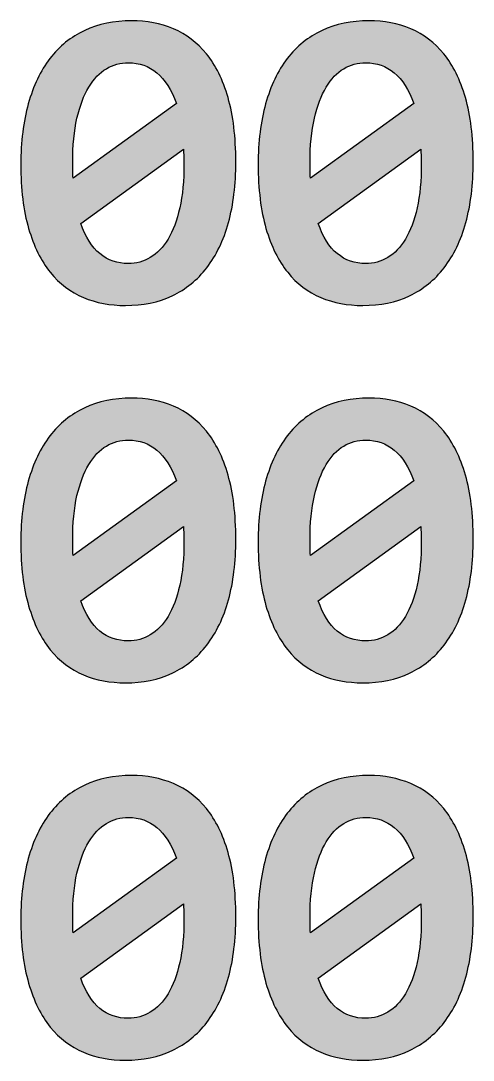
# Model space of a CAD drawing. Extents: x 264 to 349, y -535 to -258.
# Drawn here: x 329.23 to 337.61, y -355.41 to -336.13 of the extents above; entities that cross this region are included whole.
import ezdxf

# ---------------------------------------------------------------- set-up
doc = ezdxf.new("R2010")
doc.units = 0
doc.header["$MEASUREMENT"] = 0
doc.layers.add('LAYER_1', color=7, linetype='CONTINUOUS')

# ---------------------------------------------------------------- blocks, each defined once
blk = doc.blocks.new('BLOCK_6')
at = {"layer": 'LAYER_1'}
h = blk.add_hatch(color=7, dxfattribs=at)
h.dxf.hatch_style = 2
edge = h.paths.add_edge_path()
edge.add_spline(control_points=[(333.212, -338.745), (333.212, -339.165), (333.167, -339.54), (333.076, -339.87), (332.984, -340.201), (332.851, -340.48), (332.675, -340.708), (332.5, -340.936), (332.285, -341.11), (332.033, -341.23), (331.78, -341.349), (331.491, -341.409), (331.166, -341.409), (330.884, -341.409), (330.625, -341.36), (330.388, -341.261), (330.151, -341.162), (329.947, -341.007), (329.775, -340.794), (329.603, -340.582), (329.469, -340.31), (329.373, -339.98), (329.276, -339.649), (329.228, -339.253), (329.228, -338.792), (329.228, -338.373), (329.274, -337.998), (329.367, -337.667), (329.459, -337.337), (329.593, -337.057), (329.767, -336.829), (329.941, -336.601), (330.156, -336.427), (330.412, -336.308), (330.667, -336.188), (330.956, -336.128), (331.279, -336.128), (331.56, -336.128), (331.819, -336.177), (332.056, -336.277), (332.293, -336.376), (332.497, -336.531), (332.667, -336.741), (332.838, -336.952), (332.972, -337.223), (333.068, -337.554), (333.164, -337.885), (333.212, -338.282), (333.212, -338.745)], knot_values=[0, 0, 0, 0, 1, 1, 1, 2, 2, 2, 3, 3, 3, 4, 4, 4, 5, 5, 5, 6, 6, 6, 7, 7, 7, 8, 8, 8, 9, 9, 9, 10, 10, 10, 11, 11, 11, 12, 12, 12, 13, 13, 13, 14, 14, 14, 15, 15, 15, 16, 16, 16, 16], degree=3, periodic=1)
edge = h.paths.add_edge_path()
edge.add_spline(control_points=[(330.189, -338.761), (330.189, -338.813), (330.189, -338.862), (330.189, -338.907), (330.189, -338.953), (330.191, -338.999), (330.197, -339.046), (330.197, -339.046), (332.111, -337.663), (332.111, -337.663), (332.02, -337.406), (331.899, -337.215), (331.75, -337.091), (331.6, -336.968), (331.423, -336.906), (331.22, -336.906), (331.074, -336.906), (330.939, -336.943), (330.814, -337.017), (330.689, -337.091), (330.58, -337.205), (330.488, -337.359), (330.396, -337.512), (330.322, -337.705), (330.269, -337.937), (330.216, -338.169), (330.189, -338.443), (330.189, -338.761)], knot_values=[0, 0, 0, 0, 1, 1, 1, 2, 2, 2, 3, 3, 3, 4, 4, 4, 5, 5, 5, 6, 6, 6, 7, 7, 7, 8, 8, 8, 9, 9, 9, 9], degree=3, periodic=1)
edge = h.paths.add_edge_path()
edge.add_spline(control_points=[(332.251, -338.777), (332.251, -338.732), (332.25, -338.687), (332.248, -338.642), (332.245, -338.596), (332.244, -338.552), (332.244, -338.511), (332.244, -338.511), (330.341, -339.886), (330.341, -339.886), (330.425, -340.138), (330.542, -340.326), (330.693, -340.448), (330.844, -340.571), (331.02, -340.632), (331.22, -340.632), (331.366, -340.632), (331.502, -340.594), (331.628, -340.519), (331.755, -340.443), (331.864, -340.329), (331.957, -340.177), (332.049, -340.025), (332.121, -339.832), (332.173, -339.599), (332.226, -339.366), (332.251, -339.092), (332.251, -338.777)], knot_values=[0, 0, 0, 0, 1, 1, 1, 2, 2, 2, 3, 3, 3, 4, 4, 4, 5, 5, 5, 6, 6, 6, 7, 7, 7, 8, 8, 8, 9, 9, 9, 9], degree=3, periodic=1)
h = blk.add_hatch(color=7, dxfattribs=at)
h.dxf.hatch_style = 2
edge = h.paths.add_edge_path()
edge.add_spline(control_points=[(337.61, -338.745), (337.61, -339.165), (337.565, -339.54), (337.474, -339.87), (337.383, -340.201), (337.249, -340.48), (337.073, -340.708), (336.897, -340.936), (336.684, -341.11), (336.431, -341.23), (336.179, -341.349), (335.89, -341.409), (335.564, -341.409), (335.283, -341.409), (335.023, -341.36), (334.787, -341.261), (334.55, -341.162), (334.345, -341.007), (334.173, -340.794), (334.001, -340.582), (333.867, -340.31), (333.771, -339.98), (333.675, -339.649), (333.626, -339.253), (333.626, -338.792), (333.626, -338.373), (333.673, -337.998), (333.765, -337.667), (333.857, -337.337), (333.991, -337.057), (334.166, -336.829), (334.34, -336.601), (334.555, -336.427), (334.81, -336.308), (335.065, -336.188), (335.354, -336.128), (335.677, -336.128), (335.958, -336.128), (336.218, -336.177), (336.454, -336.277), (336.691, -336.376), (336.896, -336.531), (337.065, -336.741), (337.236, -336.952), (337.37, -337.223), (337.466, -337.554), (337.562, -337.885), (337.61, -338.282), (337.61, -338.745)], knot_values=[0, 0, 0, 0, 1, 1, 1, 2, 2, 2, 3, 3, 3, 4, 4, 4, 5, 5, 5, 6, 6, 6, 7, 7, 7, 8, 8, 8, 9, 9, 9, 10, 10, 10, 11, 11, 11, 12, 12, 12, 13, 13, 13, 14, 14, 14, 15, 15, 15, 16, 16, 16, 16], degree=3, periodic=1)
edge = h.paths.add_edge_path()
edge.add_spline(control_points=[(334.587, -338.761), (334.587, -338.813), (334.587, -338.862), (334.587, -338.907), (334.587, -338.953), (334.59, -338.999), (334.595, -339.046), (334.595, -339.046), (336.509, -337.663), (336.509, -337.663), (336.418, -337.406), (336.298, -337.215), (336.148, -337.091), (335.998, -336.968), (335.822, -336.906), (335.619, -336.906), (335.473, -336.906), (335.337, -336.943), (335.212, -337.017), (335.087, -337.091), (334.979, -337.205), (334.886, -337.359), (334.794, -337.512), (334.721, -337.705), (334.667, -337.937), (334.614, -338.169), (334.587, -338.443), (334.587, -338.761)], knot_values=[0, 0, 0, 0, 1, 1, 1, 2, 2, 2, 3, 3, 3, 4, 4, 4, 5, 5, 5, 6, 6, 6, 7, 7, 7, 8, 8, 8, 9, 9, 9, 9], degree=3, periodic=1)
edge = h.paths.add_edge_path()
edge.add_spline(control_points=[(336.649, -338.777), (336.649, -338.732), (336.648, -338.687), (336.646, -338.642), (336.644, -338.596), (336.642, -338.552), (336.642, -338.511), (336.642, -338.511), (334.74, -339.886), (334.74, -339.886), (334.823, -340.138), (334.94, -340.326), (335.091, -340.448), (335.242, -340.571), (335.418, -340.632), (335.619, -340.632), (335.765, -340.632), (335.9, -340.594), (336.027, -340.519), (336.153, -340.443), (336.263, -340.329), (336.354, -340.177), (336.447, -340.025), (336.52, -339.832), (336.571, -339.599), (336.624, -339.366), (336.649, -339.092), (336.649, -338.777)], knot_values=[0, 0, 0, 0, 1, 1, 1, 2, 2, 2, 3, 3, 3, 4, 4, 4, 5, 5, 5, 6, 6, 6, 7, 7, 7, 8, 8, 8, 9, 9, 9, 9], degree=3, periodic=1)
h = blk.add_hatch(color=7, dxfattribs=at)
h.dxf.hatch_style = 2
edge = h.paths.add_edge_path()
edge.add_spline(control_points=[(333.212, -345.745), (333.212, -346.165), (333.167, -346.54), (333.076, -346.87), (332.984, -347.201), (332.851, -347.48), (332.675, -347.708), (332.5, -347.936), (332.285, -348.11), (332.033, -348.23), (331.78, -348.349), (331.491, -348.409), (331.166, -348.409), (330.884, -348.409), (330.625, -348.36), (330.388, -348.261), (330.151, -348.162), (329.947, -348.007), (329.775, -347.794), (329.603, -347.582), (329.469, -347.31), (329.373, -346.98), (329.276, -346.649), (329.228, -346.253), (329.228, -345.792), (329.228, -345.373), (329.274, -344.998), (329.367, -344.667), (329.459, -344.337), (329.593, -344.057), (329.767, -343.829), (329.941, -343.601), (330.156, -343.427), (330.412, -343.308), (330.667, -343.188), (330.956, -343.128), (331.279, -343.128), (331.56, -343.128), (331.819, -343.177), (332.056, -343.277), (332.293, -343.376), (332.497, -343.531), (332.667, -343.741), (332.838, -343.952), (332.972, -344.223), (333.068, -344.554), (333.164, -344.885), (333.212, -345.282), (333.212, -345.745)], knot_values=[0, 0, 0, 0, 1, 1, 1, 2, 2, 2, 3, 3, 3, 4, 4, 4, 5, 5, 5, 6, 6, 6, 7, 7, 7, 8, 8, 8, 9, 9, 9, 10, 10, 10, 11, 11, 11, 12, 12, 12, 13, 13, 13, 14, 14, 14, 15, 15, 15, 16, 16, 16, 16], degree=3, periodic=1)
edge = h.paths.add_edge_path()
edge.add_spline(control_points=[(330.189, -345.761), (330.189, -345.813), (330.189, -345.862), (330.189, -345.907), (330.189, -345.953), (330.191, -345.999), (330.197, -346.046), (330.197, -346.046), (332.111, -344.663), (332.111, -344.663), (332.02, -344.406), (331.899, -344.215), (331.75, -344.091), (331.6, -343.968), (331.423, -343.906), (331.22, -343.906), (331.074, -343.906), (330.939, -343.943), (330.814, -344.017), (330.689, -344.091), (330.58, -344.205), (330.488, -344.359), (330.396, -344.512), (330.322, -344.705), (330.269, -344.937), (330.216, -345.169), (330.189, -345.443), (330.189, -345.761)], knot_values=[0, 0, 0, 0, 1, 1, 1, 2, 2, 2, 3, 3, 3, 4, 4, 4, 5, 5, 5, 6, 6, 6, 7, 7, 7, 8, 8, 8, 9, 9, 9, 9], degree=3, periodic=1)
edge = h.paths.add_edge_path()
edge.add_spline(control_points=[(332.251, -345.777), (332.251, -345.732), (332.25, -345.687), (332.248, -345.642), (332.245, -345.596), (332.244, -345.552), (332.244, -345.511), (332.244, -345.511), (330.341, -346.886), (330.341, -346.886), (330.425, -347.138), (330.542, -347.326), (330.693, -347.448), (330.844, -347.571), (331.02, -347.632), (331.22, -347.632), (331.366, -347.632), (331.502, -347.594), (331.628, -347.519), (331.755, -347.443), (331.864, -347.329), (331.957, -347.177), (332.049, -347.025), (332.121, -346.832), (332.173, -346.599), (332.226, -346.366), (332.251, -346.092), (332.251, -345.777)], knot_values=[0, 0, 0, 0, 1, 1, 1, 2, 2, 2, 3, 3, 3, 4, 4, 4, 5, 5, 5, 6, 6, 6, 7, 7, 7, 8, 8, 8, 9, 9, 9, 9], degree=3, periodic=1)
h = blk.add_hatch(color=7, dxfattribs=at)
h.dxf.hatch_style = 2
edge = h.paths.add_edge_path()
edge.add_spline(control_points=[(337.61, -345.745), (337.61, -346.165), (337.565, -346.54), (337.474, -346.87), (337.383, -347.201), (337.249, -347.48), (337.073, -347.708), (336.897, -347.936), (336.684, -348.11), (336.431, -348.23), (336.179, -348.349), (335.89, -348.409), (335.564, -348.409), (335.283, -348.409), (335.023, -348.36), (334.787, -348.261), (334.55, -348.162), (334.345, -348.007), (334.173, -347.794), (334.001, -347.582), (333.867, -347.31), (333.771, -346.98), (333.675, -346.649), (333.626, -346.253), (333.626, -345.792), (333.626, -345.373), (333.673, -344.998), (333.765, -344.667), (333.857, -344.337), (333.991, -344.057), (334.166, -343.829), (334.34, -343.601), (334.555, -343.427), (334.81, -343.308), (335.065, -343.188), (335.354, -343.128), (335.677, -343.128), (335.958, -343.128), (336.218, -343.177), (336.454, -343.277), (336.691, -343.376), (336.896, -343.531), (337.065, -343.741), (337.236, -343.952), (337.37, -344.223), (337.466, -344.554), (337.562, -344.885), (337.61, -345.282), (337.61, -345.745)], knot_values=[0, 0, 0, 0, 1, 1, 1, 2, 2, 2, 3, 3, 3, 4, 4, 4, 5, 5, 5, 6, 6, 6, 7, 7, 7, 8, 8, 8, 9, 9, 9, 10, 10, 10, 11, 11, 11, 12, 12, 12, 13, 13, 13, 14, 14, 14, 15, 15, 15, 16, 16, 16, 16], degree=3, periodic=1)
edge = h.paths.add_edge_path()
edge.add_spline(control_points=[(334.587, -345.761), (334.587, -345.813), (334.587, -345.862), (334.587, -345.907), (334.587, -345.953), (334.59, -345.999), (334.595, -346.046), (334.595, -346.046), (336.509, -344.663), (336.509, -344.663), (336.418, -344.406), (336.298, -344.215), (336.148, -344.091), (335.998, -343.968), (335.822, -343.906), (335.619, -343.906), (335.473, -343.906), (335.337, -343.943), (335.212, -344.017), (335.087, -344.091), (334.979, -344.205), (334.886, -344.359), (334.794, -344.512), (334.721, -344.705), (334.667, -344.937), (334.614, -345.169), (334.587, -345.443), (334.587, -345.761)], knot_values=[0, 0, 0, 0, 1, 1, 1, 2, 2, 2, 3, 3, 3, 4, 4, 4, 5, 5, 5, 6, 6, 6, 7, 7, 7, 8, 8, 8, 9, 9, 9, 9], degree=3, periodic=1)
edge = h.paths.add_edge_path()
edge.add_spline(control_points=[(336.649, -345.777), (336.649, -345.732), (336.648, -345.687), (336.646, -345.642), (336.644, -345.596), (336.642, -345.552), (336.642, -345.511), (336.642, -345.511), (334.74, -346.886), (334.74, -346.886), (334.823, -347.138), (334.94, -347.326), (335.091, -347.448), (335.242, -347.571), (335.418, -347.632), (335.619, -347.632), (335.765, -347.632), (335.9, -347.594), (336.027, -347.519), (336.153, -347.443), (336.263, -347.329), (336.354, -347.177), (336.447, -347.025), (336.52, -346.832), (336.571, -346.599), (336.624, -346.366), (336.649, -346.092), (336.649, -345.777)], knot_values=[0, 0, 0, 0, 1, 1, 1, 2, 2, 2, 3, 3, 3, 4, 4, 4, 5, 5, 5, 6, 6, 6, 7, 7, 7, 8, 8, 8, 9, 9, 9, 9], degree=3, periodic=1)
h = blk.add_hatch(color=7, dxfattribs=at)
h.dxf.hatch_style = 2
edge = h.paths.add_edge_path()
edge.add_spline(control_points=[(333.212, -352.745), (333.212, -353.165), (333.167, -353.54), (333.076, -353.87), (332.984, -354.201), (332.851, -354.48), (332.675, -354.708), (332.5, -354.936), (332.285, -355.11), (332.033, -355.23), (331.78, -355.349), (331.491, -355.409), (331.166, -355.409), (330.884, -355.409), (330.625, -355.36), (330.388, -355.261), (330.151, -355.162), (329.947, -355.007), (329.775, -354.794), (329.603, -354.582), (329.469, -354.31), (329.373, -353.98), (329.276, -353.649), (329.228, -353.253), (329.228, -352.792), (329.228, -352.373), (329.274, -351.998), (329.367, -351.667), (329.459, -351.337), (329.593, -351.057), (329.767, -350.829), (329.941, -350.601), (330.156, -350.427), (330.412, -350.308), (330.667, -350.188), (330.956, -350.128), (331.279, -350.128), (331.56, -350.128), (331.819, -350.177), (332.056, -350.277), (332.293, -350.376), (332.497, -350.531), (332.667, -350.741), (332.838, -350.952), (332.972, -351.223), (333.068, -351.554), (333.164, -351.885), (333.212, -352.282), (333.212, -352.745)], knot_values=[0, 0, 0, 0, 1, 1, 1, 2, 2, 2, 3, 3, 3, 4, 4, 4, 5, 5, 5, 6, 6, 6, 7, 7, 7, 8, 8, 8, 9, 9, 9, 10, 10, 10, 11, 11, 11, 12, 12, 12, 13, 13, 13, 14, 14, 14, 15, 15, 15, 16, 16, 16, 16], degree=3, periodic=1)
edge = h.paths.add_edge_path()
edge.add_spline(control_points=[(330.189, -352.761), (330.189, -352.813), (330.189, -352.862), (330.189, -352.907), (330.189, -352.953), (330.191, -352.999), (330.197, -353.046), (330.197, -353.046), (332.111, -351.663), (332.111, -351.663), (332.02, -351.406), (331.899, -351.215), (331.75, -351.091), (331.6, -350.968), (331.423, -350.906), (331.22, -350.906), (331.074, -350.906), (330.939, -350.943), (330.814, -351.017), (330.689, -351.091), (330.58, -351.205), (330.488, -351.359), (330.396, -351.512), (330.322, -351.705), (330.269, -351.937), (330.216, -352.169), (330.189, -352.443), (330.189, -352.761)], knot_values=[0, 0, 0, 0, 1, 1, 1, 2, 2, 2, 3, 3, 3, 4, 4, 4, 5, 5, 5, 6, 6, 6, 7, 7, 7, 8, 8, 8, 9, 9, 9, 9], degree=3, periodic=1)
edge = h.paths.add_edge_path()
edge.add_spline(control_points=[(332.251, -352.777), (332.251, -352.732), (332.25, -352.687), (332.248, -352.642), (332.245, -352.596), (332.244, -352.552), (332.244, -352.511), (332.244, -352.511), (330.341, -353.886), (330.341, -353.886), (330.425, -354.138), (330.542, -354.326), (330.693, -354.448), (330.844, -354.571), (331.02, -354.632), (331.22, -354.632), (331.366, -354.632), (331.502, -354.594), (331.628, -354.519), (331.755, -354.443), (331.864, -354.329), (331.957, -354.177), (332.049, -354.025), (332.121, -353.832), (332.173, -353.599), (332.226, -353.366), (332.251, -353.092), (332.251, -352.777)], knot_values=[0, 0, 0, 0, 1, 1, 1, 2, 2, 2, 3, 3, 3, 4, 4, 4, 5, 5, 5, 6, 6, 6, 7, 7, 7, 8, 8, 8, 9, 9, 9, 9], degree=3, periodic=1)
h = blk.add_hatch(color=7, dxfattribs=at)
h.dxf.hatch_style = 2
edge = h.paths.add_edge_path()
edge.add_spline(control_points=[(337.61, -352.745), (337.61, -353.165), (337.565, -353.54), (337.474, -353.87), (337.383, -354.201), (337.249, -354.48), (337.073, -354.708), (336.897, -354.936), (336.684, -355.11), (336.431, -355.23), (336.179, -355.349), (335.89, -355.409), (335.564, -355.409), (335.283, -355.409), (335.023, -355.36), (334.787, -355.261), (334.55, -355.162), (334.345, -355.007), (334.173, -354.794), (334.001, -354.582), (333.867, -354.31), (333.771, -353.98), (333.675, -353.649), (333.626, -353.253), (333.626, -352.792), (333.626, -352.373), (333.673, -351.998), (333.765, -351.667), (333.857, -351.337), (333.991, -351.057), (334.166, -350.829), (334.34, -350.601), (334.555, -350.427), (334.81, -350.308), (335.065, -350.188), (335.354, -350.128), (335.677, -350.128), (335.958, -350.128), (336.218, -350.177), (336.454, -350.277), (336.691, -350.376), (336.896, -350.531), (337.065, -350.741), (337.236, -350.952), (337.37, -351.223), (337.466, -351.554), (337.562, -351.885), (337.61, -352.282), (337.61, -352.745)], knot_values=[0, 0, 0, 0, 1, 1, 1, 2, 2, 2, 3, 3, 3, 4, 4, 4, 5, 5, 5, 6, 6, 6, 7, 7, 7, 8, 8, 8, 9, 9, 9, 10, 10, 10, 11, 11, 11, 12, 12, 12, 13, 13, 13, 14, 14, 14, 15, 15, 15, 16, 16, 16, 16], degree=3, periodic=1)
edge = h.paths.add_edge_path()
edge.add_spline(control_points=[(334.587, -352.761), (334.587, -352.813), (334.587, -352.862), (334.587, -352.907), (334.587, -352.953), (334.59, -352.999), (334.595, -353.046), (334.595, -353.046), (336.509, -351.663), (336.509, -351.663), (336.418, -351.406), (336.298, -351.215), (336.148, -351.091), (335.998, -350.968), (335.822, -350.906), (335.619, -350.906), (335.473, -350.906), (335.337, -350.943), (335.212, -351.017), (335.087, -351.091), (334.979, -351.205), (334.886, -351.359), (334.794, -351.512), (334.721, -351.705), (334.667, -351.937), (334.614, -352.169), (334.587, -352.443), (334.587, -352.761)], knot_values=[0, 0, 0, 0, 1, 1, 1, 2, 2, 2, 3, 3, 3, 4, 4, 4, 5, 5, 5, 6, 6, 6, 7, 7, 7, 8, 8, 8, 9, 9, 9, 9], degree=3, periodic=1)
edge = h.paths.add_edge_path()
edge.add_spline(control_points=[(336.649, -352.777), (336.649, -352.732), (336.648, -352.687), (336.646, -352.642), (336.644, -352.596), (336.642, -352.552), (336.642, -352.511), (336.642, -352.511), (334.74, -353.886), (334.74, -353.886), (334.823, -354.138), (334.94, -354.326), (335.091, -354.448), (335.242, -354.571), (335.418, -354.632), (335.619, -354.632), (335.765, -354.632), (335.9, -354.594), (336.027, -354.519), (336.153, -354.443), (336.263, -354.329), (336.354, -354.177), (336.447, -354.025), (336.52, -353.832), (336.571, -353.599), (336.624, -353.366), (336.649, -353.092), (336.649, -352.777)], knot_values=[0, 0, 0, 0, 1, 1, 1, 2, 2, 2, 3, 3, 3, 4, 4, 4, 5, 5, 5, 6, 6, 6, 7, 7, 7, 8, 8, 8, 9, 9, 9, 9], degree=3, periodic=1)
for points, knots in [([(333.212, -338.745), (333.212, -339.165), (333.167, -339.54), (333.076, -339.87), (332.984, -340.201), (332.851, -340.48), (332.675, -340.708), (332.5, -340.936), (332.285, -341.11), (332.033, -341.23), (331.78, -341.349), (331.491, -341.409), (331.166, -341.409), (330.884, -341.409), (330.625, -341.36), (330.388, -341.261), (330.151, -341.162), (329.947, -341.007), (329.775, -340.794), (329.603, -340.582), (329.469, -340.31), (329.373, -339.98), (329.276, -339.649), (329.228, -339.253), (329.228, -338.792), (329.228, -338.373), (329.274, -337.998), (329.367, -337.667), (329.459, -337.337), (329.593, -337.057), (329.767, -336.829), (329.941, -336.601), (330.156, -336.427), (330.412, -336.308), (330.667, -336.188), (330.956, -336.128), (331.279, -336.128), (331.56, -336.128), (331.819, -336.177), (332.056, -336.277), (332.293, -336.376), (332.497, -336.531), (332.667, -336.741), (332.838, -336.952), (332.972, -337.223), (333.068, -337.554), (333.164, -337.885), (333.212, -338.282), (333.212, -338.745)], [0, 0, 0, 0, 1, 1, 1, 2, 2, 2, 3, 3, 3, 4, 4, 4, 5, 5, 5, 6, 6, 6, 7, 7, 7, 8, 8, 8, 9, 9, 9, 10, 10, 10, 11, 11, 11, 12, 12, 12, 13, 13, 13, 14, 14, 14, 15, 15, 15, 16, 16, 16, 16]), ([(337.61, -338.745), (337.61, -339.165), (337.565, -339.54), (337.474, -339.87), (337.383, -340.201), (337.249, -340.48), (337.073, -340.708), (336.897, -340.936), (336.684, -341.11), (336.431, -341.23), (336.179, -341.349), (335.89, -341.409), (335.564, -341.409), (335.283, -341.409), (335.023, -341.36), (334.787, -341.261), (334.55, -341.162), (334.345, -341.007), (334.173, -340.794), (334.001, -340.582), (333.867, -340.31), (333.771, -339.98), (333.675, -339.649), (333.626, -339.253), (333.626, -338.792), (333.626, -338.373), (333.673, -337.998), (333.765, -337.667), (333.857, -337.337), (333.991, -337.057), (334.166, -336.829), (334.34, -336.601), (334.555, -336.427), (334.81, -336.308), (335.065, -336.188), (335.354, -336.128), (335.677, -336.128), (335.958, -336.128), (336.218, -336.177), (336.454, -336.277), (336.691, -336.376), (336.896, -336.531), (337.065, -336.741), (337.236, -336.952), (337.37, -337.223), (337.466, -337.554), (337.562, -337.885), (337.61, -338.282), (337.61, -338.745)], [0, 0, 0, 0, 1, 1, 1, 2, 2, 2, 3, 3, 3, 4, 4, 4, 5, 5, 5, 6, 6, 6, 7, 7, 7, 8, 8, 8, 9, 9, 9, 10, 10, 10, 11, 11, 11, 12, 12, 12, 13, 13, 13, 14, 14, 14, 15, 15, 15, 16, 16, 16, 16]), ([(330.189, -338.761), (330.189, -338.813), (330.189, -338.862), (330.189, -338.907), (330.189, -338.953), (330.191, -338.999), (330.197, -339.046), (330.197, -339.046), (332.111, -337.663), (332.111, -337.663), (332.02, -337.406), (331.899, -337.215), (331.75, -337.091), (331.6, -336.968), (331.423, -336.906), (331.22, -336.906), (331.074, -336.906), (330.939, -336.943), (330.814, -337.017), (330.689, -337.091), (330.58, -337.205), (330.488, -337.359), (330.396, -337.512), (330.322, -337.705), (330.269, -337.937), (330.216, -338.169), (330.189, -338.443), (330.189, -338.761)], [0, 0, 0, 0, 1, 1, 1, 2, 2, 2, 3, 3, 3, 4, 4, 4, 5, 5, 5, 6, 6, 6, 7, 7, 7, 8, 8, 8, 9, 9, 9, 9]), ([(334.587, -338.761), (334.587, -338.813), (334.587, -338.862), (334.587, -338.907), (334.587, -338.953), (334.59, -338.999), (334.595, -339.046), (334.595, -339.046), (336.509, -337.663), (336.509, -337.663), (336.418, -337.406), (336.298, -337.215), (336.148, -337.091), (335.998, -336.968), (335.822, -336.906), (335.619, -336.906), (335.473, -336.906), (335.337, -336.943), (335.212, -337.017), (335.087, -337.091), (334.979, -337.205), (334.886, -337.359), (334.794, -337.512), (334.721, -337.705), (334.667, -337.937), (334.614, -338.169), (334.587, -338.443), (334.587, -338.761)], [0, 0, 0, 0, 1, 1, 1, 2, 2, 2, 3, 3, 3, 4, 4, 4, 5, 5, 5, 6, 6, 6, 7, 7, 7, 8, 8, 8, 9, 9, 9, 9]), ([(332.251, -338.777), (332.251, -338.732), (332.25, -338.687), (332.248, -338.642), (332.245, -338.596), (332.244, -338.552), (332.244, -338.511), (332.244, -338.511), (330.341, -339.886), (330.341, -339.886), (330.425, -340.138), (330.542, -340.326), (330.693, -340.448), (330.844, -340.571), (331.02, -340.632), (331.22, -340.632), (331.366, -340.632), (331.502, -340.594), (331.628, -340.519), (331.755, -340.443), (331.864, -340.329), (331.957, -340.177), (332.049, -340.025), (332.121, -339.832), (332.173, -339.599), (332.226, -339.366), (332.251, -339.092), (332.251, -338.777)], [0, 0, 0, 0, 1, 1, 1, 2, 2, 2, 3, 3, 3, 4, 4, 4, 5, 5, 5, 6, 6, 6, 7, 7, 7, 8, 8, 8, 9, 9, 9, 9]), ([(336.649, -338.777), (336.649, -338.732), (336.648, -338.687), (336.646, -338.642), (336.644, -338.596), (336.642, -338.552), (336.642, -338.511), (336.642, -338.511), (334.74, -339.886), (334.74, -339.886), (334.823, -340.138), (334.94, -340.326), (335.091, -340.448), (335.242, -340.571), (335.418, -340.632), (335.619, -340.632), (335.765, -340.632), (335.9, -340.594), (336.027, -340.519), (336.153, -340.443), (336.263, -340.329), (336.354, -340.177), (336.447, -340.025), (336.52, -339.832), (336.571, -339.599), (336.624, -339.366), (336.649, -339.092), (336.649, -338.777)], [0, 0, 0, 0, 1, 1, 1, 2, 2, 2, 3, 3, 3, 4, 4, 4, 5, 5, 5, 6, 6, 6, 7, 7, 7, 8, 8, 8, 9, 9, 9, 9]), ([(333.212, -345.745), (333.212, -346.165), (333.167, -346.54), (333.076, -346.87), (332.984, -347.201), (332.851, -347.48), (332.675, -347.708), (332.5, -347.936), (332.285, -348.11), (332.033, -348.23), (331.78, -348.349), (331.491, -348.409), (331.166, -348.409), (330.884, -348.409), (330.625, -348.36), (330.388, -348.261), (330.151, -348.162), (329.947, -348.007), (329.775, -347.794), (329.603, -347.582), (329.469, -347.31), (329.373, -346.98), (329.276, -346.649), (329.228, -346.253), (329.228, -345.792), (329.228, -345.373), (329.274, -344.998), (329.367, -344.667), (329.459, -344.337), (329.593, -344.057), (329.767, -343.829), (329.941, -343.601), (330.156, -343.427), (330.412, -343.308), (330.667, -343.188), (330.956, -343.128), (331.279, -343.128), (331.56, -343.128), (331.819, -343.177), (332.056, -343.277), (332.293, -343.376), (332.497, -343.531), (332.667, -343.741), (332.838, -343.952), (332.972, -344.223), (333.068, -344.554), (333.164, -344.885), (333.212, -345.282), (333.212, -345.745)], [0, 0, 0, 0, 1, 1, 1, 2, 2, 2, 3, 3, 3, 4, 4, 4, 5, 5, 5, 6, 6, 6, 7, 7, 7, 8, 8, 8, 9, 9, 9, 10, 10, 10, 11, 11, 11, 12, 12, 12, 13, 13, 13, 14, 14, 14, 15, 15, 15, 16, 16, 16, 16]), ([(337.61, -345.745), (337.61, -346.165), (337.565, -346.54), (337.474, -346.87), (337.383, -347.201), (337.249, -347.48), (337.073, -347.708), (336.897, -347.936), (336.684, -348.11), (336.431, -348.23), (336.179, -348.349), (335.89, -348.409), (335.564, -348.409), (335.283, -348.409), (335.023, -348.36), (334.787, -348.261), (334.55, -348.162), (334.345, -348.007), (334.173, -347.794), (334.001, -347.582), (333.867, -347.31), (333.771, -346.98), (333.675, -346.649), (333.626, -346.253), (333.626, -345.792), (333.626, -345.373), (333.673, -344.998), (333.765, -344.667), (333.857, -344.337), (333.991, -344.057), (334.166, -343.829), (334.34, -343.601), (334.555, -343.427), (334.81, -343.308), (335.065, -343.188), (335.354, -343.128), (335.677, -343.128), (335.958, -343.128), (336.218, -343.177), (336.454, -343.277), (336.691, -343.376), (336.896, -343.531), (337.065, -343.741), (337.236, -343.952), (337.37, -344.223), (337.466, -344.554), (337.562, -344.885), (337.61, -345.282), (337.61, -345.745)], [0, 0, 0, 0, 1, 1, 1, 2, 2, 2, 3, 3, 3, 4, 4, 4, 5, 5, 5, 6, 6, 6, 7, 7, 7, 8, 8, 8, 9, 9, 9, 10, 10, 10, 11, 11, 11, 12, 12, 12, 13, 13, 13, 14, 14, 14, 15, 15, 15, 16, 16, 16, 16]), ([(330.189, -345.761), (330.189, -345.813), (330.189, -345.862), (330.189, -345.907), (330.189, -345.953), (330.191, -345.999), (330.197, -346.046), (330.197, -346.046), (332.111, -344.663), (332.111, -344.663), (332.02, -344.406), (331.899, -344.215), (331.75, -344.091), (331.6, -343.968), (331.423, -343.906), (331.22, -343.906), (331.074, -343.906), (330.939, -343.943), (330.814, -344.017), (330.689, -344.091), (330.58, -344.205), (330.488, -344.359), (330.396, -344.512), (330.322, -344.705), (330.269, -344.937), (330.216, -345.169), (330.189, -345.443), (330.189, -345.761)], [0, 0, 0, 0, 1, 1, 1, 2, 2, 2, 3, 3, 3, 4, 4, 4, 5, 5, 5, 6, 6, 6, 7, 7, 7, 8, 8, 8, 9, 9, 9, 9]), ([(334.587, -345.761), (334.587, -345.813), (334.587, -345.862), (334.587, -345.907), (334.587, -345.953), (334.59, -345.999), (334.595, -346.046), (334.595, -346.046), (336.509, -344.663), (336.509, -344.663), (336.418, -344.406), (336.298, -344.215), (336.148, -344.091), (335.998, -343.968), (335.822, -343.906), (335.619, -343.906), (335.473, -343.906), (335.337, -343.943), (335.212, -344.017), (335.087, -344.091), (334.979, -344.205), (334.886, -344.359), (334.794, -344.512), (334.721, -344.705), (334.667, -344.937), (334.614, -345.169), (334.587, -345.443), (334.587, -345.761)], [0, 0, 0, 0, 1, 1, 1, 2, 2, 2, 3, 3, 3, 4, 4, 4, 5, 5, 5, 6, 6, 6, 7, 7, 7, 8, 8, 8, 9, 9, 9, 9]), ([(332.251, -345.777), (332.251, -345.732), (332.25, -345.687), (332.248, -345.642), (332.245, -345.596), (332.244, -345.552), (332.244, -345.511), (332.244, -345.511), (330.341, -346.886), (330.341, -346.886), (330.425, -347.138), (330.542, -347.326), (330.693, -347.448), (330.844, -347.571), (331.02, -347.632), (331.22, -347.632), (331.366, -347.632), (331.502, -347.594), (331.628, -347.519), (331.755, -347.443), (331.864, -347.329), (331.957, -347.177), (332.049, -347.025), (332.121, -346.832), (332.173, -346.599), (332.226, -346.366), (332.251, -346.092), (332.251, -345.777)], [0, 0, 0, 0, 1, 1, 1, 2, 2, 2, 3, 3, 3, 4, 4, 4, 5, 5, 5, 6, 6, 6, 7, 7, 7, 8, 8, 8, 9, 9, 9, 9]), ([(336.649, -345.777), (336.649, -345.732), (336.648, -345.687), (336.646, -345.642), (336.644, -345.596), (336.642, -345.552), (336.642, -345.511), (336.642, -345.511), (334.74, -346.886), (334.74, -346.886), (334.823, -347.138), (334.94, -347.326), (335.091, -347.448), (335.242, -347.571), (335.418, -347.632), (335.619, -347.632), (335.765, -347.632), (335.9, -347.594), (336.027, -347.519), (336.153, -347.443), (336.263, -347.329), (336.354, -347.177), (336.447, -347.025), (336.52, -346.832), (336.571, -346.599), (336.624, -346.366), (336.649, -346.092), (336.649, -345.777)], [0, 0, 0, 0, 1, 1, 1, 2, 2, 2, 3, 3, 3, 4, 4, 4, 5, 5, 5, 6, 6, 6, 7, 7, 7, 8, 8, 8, 9, 9, 9, 9]), ([(333.212, -352.745), (333.212, -353.165), (333.167, -353.54), (333.076, -353.87), (332.984, -354.201), (332.851, -354.48), (332.675, -354.708), (332.5, -354.936), (332.285, -355.11), (332.033, -355.23), (331.78, -355.349), (331.491, -355.409), (331.166, -355.409), (330.884, -355.409), (330.625, -355.36), (330.388, -355.261), (330.151, -355.162), (329.947, -355.007), (329.775, -354.794), (329.603, -354.582), (329.469, -354.31), (329.373, -353.98), (329.276, -353.649), (329.228, -353.253), (329.228, -352.792), (329.228, -352.373), (329.274, -351.998), (329.367, -351.667), (329.459, -351.337), (329.593, -351.057), (329.767, -350.829), (329.941, -350.601), (330.156, -350.427), (330.412, -350.308), (330.667, -350.188), (330.956, -350.128), (331.279, -350.128), (331.56, -350.128), (331.819, -350.177), (332.056, -350.277), (332.293, -350.376), (332.497, -350.531), (332.667, -350.741), (332.838, -350.952), (332.972, -351.223), (333.068, -351.554), (333.164, -351.885), (333.212, -352.282), (333.212, -352.745)], [0, 0, 0, 0, 1, 1, 1, 2, 2, 2, 3, 3, 3, 4, 4, 4, 5, 5, 5, 6, 6, 6, 7, 7, 7, 8, 8, 8, 9, 9, 9, 10, 10, 10, 11, 11, 11, 12, 12, 12, 13, 13, 13, 14, 14, 14, 15, 15, 15, 16, 16, 16, 16]), ([(337.61, -352.745), (337.61, -353.165), (337.565, -353.54), (337.474, -353.87), (337.383, -354.201), (337.249, -354.48), (337.073, -354.708), (336.897, -354.936), (336.684, -355.11), (336.431, -355.23), (336.179, -355.349), (335.89, -355.409), (335.564, -355.409), (335.283, -355.409), (335.023, -355.36), (334.787, -355.261), (334.55, -355.162), (334.345, -355.007), (334.173, -354.794), (334.001, -354.582), (333.867, -354.31), (333.771, -353.98), (333.675, -353.649), (333.626, -353.253), (333.626, -352.792), (333.626, -352.373), (333.673, -351.998), (333.765, -351.667), (333.857, -351.337), (333.991, -351.057), (334.166, -350.829), (334.34, -350.601), (334.555, -350.427), (334.81, -350.308), (335.065, -350.188), (335.354, -350.128), (335.677, -350.128), (335.958, -350.128), (336.218, -350.177), (336.454, -350.277), (336.691, -350.376), (336.896, -350.531), (337.065, -350.741), (337.236, -350.952), (337.37, -351.223), (337.466, -351.554), (337.562, -351.885), (337.61, -352.282), (337.61, -352.745)], [0, 0, 0, 0, 1, 1, 1, 2, 2, 2, 3, 3, 3, 4, 4, 4, 5, 5, 5, 6, 6, 6, 7, 7, 7, 8, 8, 8, 9, 9, 9, 10, 10, 10, 11, 11, 11, 12, 12, 12, 13, 13, 13, 14, 14, 14, 15, 15, 15, 16, 16, 16, 16]), ([(330.189, -352.761), (330.189, -352.813), (330.189, -352.862), (330.189, -352.907), (330.189, -352.953), (330.191, -352.999), (330.197, -353.046), (330.197, -353.046), (332.111, -351.663), (332.111, -351.663), (332.02, -351.406), (331.899, -351.215), (331.75, -351.091), (331.6, -350.968), (331.423, -350.906), (331.22, -350.906), (331.074, -350.906), (330.939, -350.943), (330.814, -351.017), (330.689, -351.091), (330.58, -351.205), (330.488, -351.359), (330.396, -351.512), (330.322, -351.705), (330.269, -351.937), (330.216, -352.169), (330.189, -352.443), (330.189, -352.761)], [0, 0, 0, 0, 1, 1, 1, 2, 2, 2, 3, 3, 3, 4, 4, 4, 5, 5, 5, 6, 6, 6, 7, 7, 7, 8, 8, 8, 9, 9, 9, 9]), ([(334.587, -352.761), (334.587, -352.813), (334.587, -352.862), (334.587, -352.907), (334.587, -352.953), (334.59, -352.999), (334.595, -353.046), (334.595, -353.046), (336.509, -351.663), (336.509, -351.663), (336.418, -351.406), (336.298, -351.215), (336.148, -351.091), (335.998, -350.968), (335.822, -350.906), (335.619, -350.906), (335.473, -350.906), (335.337, -350.943), (335.212, -351.017), (335.087, -351.091), (334.979, -351.205), (334.886, -351.359), (334.794, -351.512), (334.721, -351.705), (334.667, -351.937), (334.614, -352.169), (334.587, -352.443), (334.587, -352.761)], [0, 0, 0, 0, 1, 1, 1, 2, 2, 2, 3, 3, 3, 4, 4, 4, 5, 5, 5, 6, 6, 6, 7, 7, 7, 8, 8, 8, 9, 9, 9, 9]), ([(332.251, -352.777), (332.251, -352.732), (332.25, -352.687), (332.248, -352.642), (332.245, -352.596), (332.244, -352.552), (332.244, -352.511), (332.244, -352.511), (330.341, -353.886), (330.341, -353.886), (330.425, -354.138), (330.542, -354.326), (330.693, -354.448), (330.844, -354.571), (331.02, -354.632), (331.22, -354.632), (331.366, -354.632), (331.502, -354.594), (331.628, -354.519), (331.755, -354.443), (331.864, -354.329), (331.957, -354.177), (332.049, -354.025), (332.121, -353.832), (332.173, -353.599), (332.226, -353.366), (332.251, -353.092), (332.251, -352.777)], [0, 0, 0, 0, 1, 1, 1, 2, 2, 2, 3, 3, 3, 4, 4, 4, 5, 5, 5, 6, 6, 6, 7, 7, 7, 8, 8, 8, 9, 9, 9, 9]), ([(336.649, -352.777), (336.649, -352.732), (336.648, -352.687), (336.646, -352.642), (336.644, -352.596), (336.642, -352.552), (336.642, -352.511), (336.642, -352.511), (334.74, -353.886), (334.74, -353.886), (334.823, -354.138), (334.94, -354.326), (335.091, -354.448), (335.242, -354.571), (335.418, -354.632), (335.619, -354.632), (335.765, -354.632), (335.9, -354.594), (336.027, -354.519), (336.153, -354.443), (336.263, -354.329), (336.354, -354.177), (336.447, -354.025), (336.52, -353.832), (336.571, -353.599), (336.624, -353.366), (336.649, -353.092), (336.649, -352.777)], [0, 0, 0, 0, 1, 1, 1, 2, 2, 2, 3, 3, 3, 4, 4, 4, 5, 5, 5, 6, 6, 6, 7, 7, 7, 8, 8, 8, 9, 9, 9, 9])]:
    blk.add_open_spline(points, degree=3, knots=knots, dxfattribs=at)

msp = doc.modelspace()

# ---------------------------------------------------------------- block references
at = {"layer": 'LAYER_1'}
msp.add_blockref('BLOCK_6', (0, 0), dxfattribs=at)

doc.saveas('drawing.dxf')
